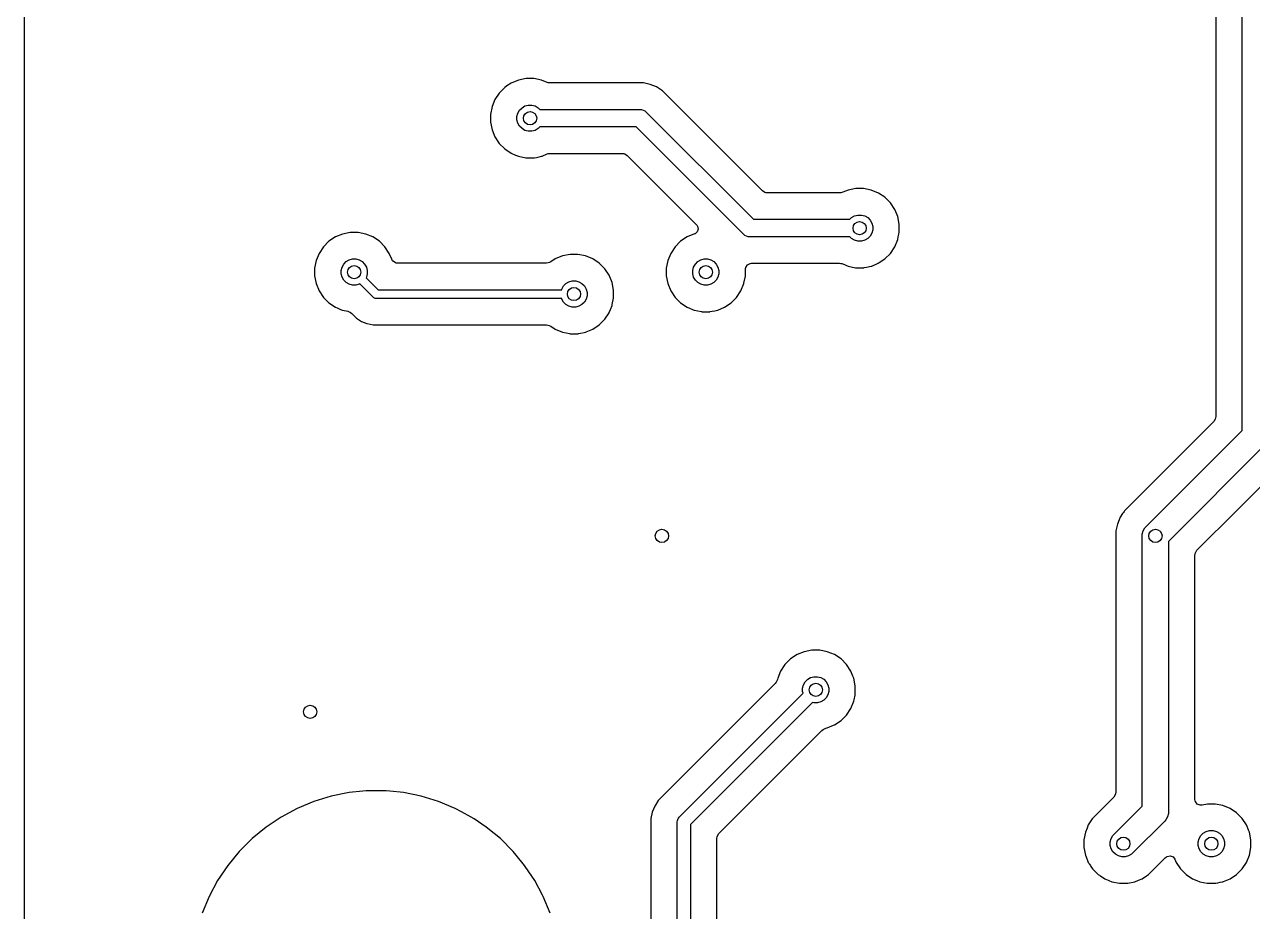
# Model space of a CAD drawing. Header units: inches. Extents: x 1.32 to 5.22, y -7.01 to -1.14.
# Drawn here: x 1.319 to 2.419, y -5.769 to -4.975 of the extents above; entities that cross this region are included whole.
import ezdxf

# ---------------------------------------------------------------- set-up
doc = ezdxf.new("R2010")
doc.units = ezdxf.units.IN
doc.header["$MEASUREMENT"] = 0
doc.layers.add('F.Cu', color=13, linetype='CONTINUOUS', true_color=0xc83434)

msp = doc.modelspace()

# ---------------------------------------------------------------- linework, layer by layer
at = {"layer": 'F.Cu', "linetype": 'CONTINUOUS'}
for p, q in [((1.3189, -5.0556), (1.3189, -4.5508)), ((2.4094, -5.3387), (2.4094, -4.8582)), ((2.3858, -4.8708), (2.3858, -5.3262)), ((1.7613, -5.025), (1.7549, -5.0276)), ((1.7682, -5.0236), (1.7613, -5.025)), ((1.7613, -5.025), (1.7613, -5.025)), ((1.7613, -5.025), (1.7613, -5.025)), ((1.7751, -5.0236), (1.7682, -5.0236)), ((1.7682, -5.0236), (1.7682, -5.0236)), ((1.7682, -5.0236), (1.7682, -5.0236)), ((1.782, -5.025), (1.7751, -5.0236)), ((1.7751, -5.0236), (1.7751, -5.0236)), ((1.7751, -5.0236), (1.7751, -5.0236)), ((1.7869, -5.027), (1.782, -5.025)), ((1.782, -5.025), (1.782, -5.025)), ((1.782, -5.025), (1.782, -5.025)), ((1.7441, -5.0365), (1.7402, -5.0423)), ((1.7491, -5.0315), (1.7441, -5.0365)), ((1.751, -5.0302), (1.7491, -5.0315)), ((1.7491, -5.0315), (1.7491, -5.0315)), ((1.7491, -5.0315), (1.7491, -5.0315)), ((1.7491, -5.0315), (1.7491, -5.0315)), ((1.7549, -5.0276), (1.751, -5.0302)), ((1.7549, -5.0276), (1.7549, -5.0276)), ((1.7549, -5.0276), (1.7549, -5.0276)), ((1.7878, -5.0273), (1.7869, -5.027)), ((1.7887, -5.0274), (1.7878, -5.0273)), ((1.7897, -5.0275), (1.7887, -5.0274)), ((1.8732, -5.0275), (1.7897, -5.0275)), ((1.8793, -5.0288), (1.8732, -5.0275)), ((1.8732, -5.0275), (1.8732, -5.0275)), ((1.8732, -5.0275), (1.8732, -5.0275)), ((1.885, -5.0311), (1.8793, -5.0288)), ((1.8793, -5.0288), (1.8793, -5.0288)), ((1.8902, -5.0346), (1.885, -5.0311)), ((1.885, -5.0311), (1.885, -5.0311)), ((1.885, -5.0311), (1.885, -5.0311)), ((1.885, -5.0311), (1.885, -5.0311)), ((1.885, -5.0311), (1.885, -5.0311)), ((1.9798, -5.1242), (1.8902, -5.0346)), ((1.8902, -5.0346), (1.8902, -5.0346)), ((1.8902, -5.0346), (1.8902, -5.0346)), ((1.7402, -5.0423), (1.7376, -5.0487)), ((1.7402, -5.0423), (1.7402, -5.0423)), ((1.7402, -5.0423), (1.7402, -5.0423)), ((1.7671, -5.0481), (1.7701, -5.0473)), ((1.7701, -5.0473), (1.7732, -5.0473)), ((1.7732, -5.0473), (1.7762, -5.0481)), ((1.3189, -5.1934), (1.3189, -5.0556)), ((1.7376, -5.0487), (1.7362, -5.0556)), ((1.7362, -5.0556), (1.7362, -5.0625)), ((1.7376, -5.0487), (1.7376, -5.0487)), ((1.7376, -5.0487), (1.7376, -5.0487)), ((1.7599, -5.0575), (1.7607, -5.0545)), ((1.7599, -5.0606), (1.7599, -5.0575)), ((1.7607, -5.0545), (1.7623, -5.0519)), ((1.7623, -5.0519), (1.7645, -5.0497)), ((1.7645, -5.0497), (1.7671, -5.0481)), ((1.7762, -5.0481), (1.7788, -5.0497)), ((1.7788, -5.0497), (1.7803, -5.0512)), ((1.7803, -5.0512), (1.8701, -5.0512)), ((1.8701, -5.0512), (1.8716, -5.0513)), ((1.8716, -5.0513), (1.8745, -5.0525)), ((1.8745, -5.0525), (1.8756, -5.0535)), ((1.8756, -5.0535), (1.9718, -5.1496)), ((1.7362, -5.0625), (1.7376, -5.0694)), ((1.7376, -5.0694), (1.7376, -5.0694)), ((1.7376, -5.0694), (1.7376, -5.0694)), ((1.7376, -5.0694), (1.7402, -5.0758)), ((1.7607, -5.0636), (1.7599, -5.0606)), ((1.7623, -5.0662), (1.7607, -5.0636)), ((1.7645, -5.0684), (1.7623, -5.0662)), ((1.7671, -5.07), (1.7645, -5.0684)), ((1.7701, -5.0708), (1.7671, -5.07)), ((1.7762, -5.07), (1.7732, -5.0708)), ((1.7788, -5.0684), (1.7762, -5.07)), ((1.7803, -5.0669), (1.7788, -5.0684)), ((1.8668, -5.0669), (1.7803, -5.0669)), ((1.9629, -5.163), (1.8668, -5.0669)), ((1.7402, -5.0758), (1.7402, -5.0758)), ((1.7402, -5.0758), (1.7402, -5.0758)), ((1.7402, -5.0758), (1.7441, -5.0817)), ((1.7732, -5.0708), (1.7701, -5.0708)), ((1.7441, -5.0817), (1.7441, -5.0817)), ((1.7441, -5.0817), (1.7441, -5.0817)), ((1.7441, -5.0817), (1.7491, -5.0866)), ((1.7491, -5.0866), (1.7491, -5.0866)), ((1.7491, -5.0866), (1.7491, -5.0866)), ((1.7491, -5.0866), (1.7549, -5.0905)), ((1.7549, -5.0905), (1.7549, -5.0905)), ((1.7549, -5.0905), (1.7585, -5.092)), ((1.7585, -5.092), (1.7613, -5.0931)), ((1.7824, -5.093), (1.7869, -5.0911)), ((1.7869, -5.0911), (1.7878, -5.0908)), ((1.7878, -5.0908), (1.7887, -5.0907)), ((1.7887, -5.0907), (1.7897, -5.0906)), ((1.7897, -5.0906), (1.8543, -5.0906)), ((1.8543, -5.0906), (1.8557, -5.0908)), ((1.8557, -5.0908), (1.8567, -5.0911)), ((1.8567, -5.0911), (1.8587, -5.0923)), ((1.7613, -5.0931), (1.7613, -5.0931)), ((1.7613, -5.0931), (1.7613, -5.0931)), ((1.7613, -5.0931), (1.7613, -5.0931)), ((1.7613, -5.0931), (1.7679, -5.0944)), ((1.7679, -5.0944), (1.768, -5.0945)), ((1.768, -5.0945), (1.7682, -5.0945)), ((1.7682, -5.0945), (1.7751, -5.0945)), ((1.7751, -5.0945), (1.7753, -5.0945)), ((1.7753, -5.0945), (1.7756, -5.0944)), ((1.7756, -5.0944), (1.7774, -5.0941)), ((1.7774, -5.0941), (1.7797, -5.0936)), ((1.7774, -5.0941), (1.7774, -5.0941)), ((1.7797, -5.0936), (1.782, -5.0931)), ((1.782, -5.0931), (1.782, -5.0931)), ((1.782, -5.0931), (1.782, -5.0931)), ((1.782, -5.0931), (1.782, -5.0931)), ((1.782, -5.0931), (1.782, -5.0931)), ((1.782, -5.0931), (1.7821, -5.0931)), ((1.7821, -5.0931), (1.7824, -5.093)), ((1.7824, -5.093), (1.7824, -5.093)), ((1.8587, -5.0923), (1.9205, -5.1541)), ((1.9819, -5.1255), (1.9798, -5.1242)), ((2.0566, -5.1234), (2.0517, -5.1254)), ((2.0634, -5.122), (2.0566, -5.1234)), ((2.0566, -5.1234), (2.0566, -5.1234)), ((2.0566, -5.1234), (2.0566, -5.1234)), ((2.0704, -5.122), (2.0634, -5.122)), ((2.0634, -5.122), (2.0634, -5.122)), ((2.0634, -5.122), (2.0634, -5.122)), ((2.0773, -5.1234), (2.0704, -5.122)), ((2.0704, -5.122), (2.0704, -5.122)), ((2.0704, -5.122), (2.0704, -5.122)), ((2.0837, -5.1261), (2.0773, -5.1234)), ((2.0773, -5.1234), (2.0773, -5.1234)), ((2.0773, -5.1234), (2.0773, -5.1234)), ((1.9829, -5.1258), (1.9819, -5.1255)), ((1.9843, -5.126), (1.9829, -5.1258)), ((2.0489, -5.126), (1.9843, -5.126)), ((2.0499, -5.1259), (2.0489, -5.126)), ((2.0508, -5.1257), (2.0499, -5.1259)), ((2.0517, -5.1254), (2.0508, -5.1257)), ((2.0895, -5.1299), (2.0837, -5.1261)), ((2.0837, -5.1261), (2.0837, -5.1261)), ((2.0837, -5.1261), (2.0837, -5.1261)), ((2.0837, -5.1261), (2.0837, -5.1261)), ((2.0837, -5.1261), (2.0837, -5.1261)), ((2.0945, -5.1349), (2.0895, -5.1299)), ((2.0895, -5.1299), (2.0895, -5.1299)), ((2.0895, -5.1299), (2.0895, -5.1299)), ((2.0983, -5.1407), (2.0945, -5.1349)), ((2.0945, -5.1349), (2.0945, -5.1349)), ((2.0945, -5.1349), (2.0945, -5.1349)), ((2.0597, -5.1481), (2.0624, -5.1466)), ((2.0624, -5.1466), (2.0654, -5.1458)), ((2.0654, -5.1458), (2.0685, -5.1458)), ((2.0685, -5.1458), (2.0714, -5.1466)), ((2.0714, -5.1466), (2.0741, -5.1481)), ((2.101, -5.1471), (2.0983, -5.1407)), ((2.0983, -5.1407), (2.0983, -5.1407)), ((1.9205, -5.1541), (1.9214, -5.1552)), ((1.9214, -5.1552), (1.9216, -5.1557)), ((1.9216, -5.1557), (1.9222, -5.1584)), ((1.9718, -5.1496), (2.0582, -5.1496)), ((2.0582, -5.1496), (2.0597, -5.1481)), ((2.0741, -5.1481), (2.0763, -5.1503)), ((2.0763, -5.1503), (2.0778, -5.153)), ((2.0778, -5.153), (2.0786, -5.1559)), ((2.0786, -5.1559), (2.0786, -5.159)), ((2.1024, -5.1539), (2.101, -5.1471)), ((2.101, -5.1471), (2.101, -5.1471)), ((2.1024, -5.154), (2.1024, -5.1539)), ((2.1024, -5.161), (2.1024, -5.154)), ((2.1024, -5.154), (2.1024, -5.154)), ((2.1024, -5.154), (2.1024, -5.154)), ((1.5974, -5.1654), (1.5916, -5.1693)), ((1.6038, -5.1628), (1.5974, -5.1654)), ((1.5974, -5.1654), (1.5974, -5.1654)), ((1.5974, -5.1654), (1.5974, -5.1654)), ((1.6107, -5.1614), (1.6038, -5.1628)), ((1.6038, -5.1628), (1.6038, -5.1628)), ((1.6038, -5.1628), (1.6038, -5.1628)), ((1.6177, -5.1614), (1.6107, -5.1614)), ((1.6107, -5.1614), (1.6107, -5.1614)), ((1.6107, -5.1614), (1.6107, -5.1614)), ((1.6245, -5.1628), (1.6177, -5.1614)), ((1.6177, -5.1614), (1.6177, -5.1614)), ((1.6177, -5.1614), (1.6177, -5.1614)), ((1.631, -5.1654), (1.6245, -5.1628)), ((1.6245, -5.1628), (1.6245, -5.1628)), ((1.6245, -5.1628), (1.6245, -5.1628)), ((1.6368, -5.1693), (1.631, -5.1654)), ((1.631, -5.1654), (1.631, -5.1654)), ((1.631, -5.1654), (1.631, -5.1654)), ((1.631, -5.1654), (1.631, -5.1654)), ((1.631, -5.1654), (1.631, -5.1654)), ((1.9123, -5.1654), (1.9065, -5.1693)), ((1.9189, -5.1627), (1.9123, -5.1654)), ((1.9123, -5.1654), (1.9123, -5.1654)), ((1.9123, -5.1654), (1.9123, -5.1654)), ((1.9193, -5.1625), (1.9189, -5.1627)), ((1.9189, -5.1627), (1.9189, -5.1627)), ((1.9195, -5.1625), (1.9193, -5.1625)), ((1.9212, -5.161), (1.9195, -5.1625)), ((1.9213, -5.1609), (1.9212, -5.161)), ((1.9222, -5.1584), (1.9213, -5.1609)), ((1.9213, -5.1609), (1.9213, -5.1609)), ((1.9641, -5.164), (1.9629, -5.163)), ((1.967, -5.1652), (1.9641, -5.164)), ((1.9685, -5.1654), (1.967, -5.1652)), ((2.0582, -5.1654), (1.9685, -5.1654)), ((2.0597, -5.1669), (2.0582, -5.1654)), ((2.0624, -5.1684), (2.0597, -5.1669)), ((2.0654, -5.1692), (2.0624, -5.1684)), ((2.0714, -5.1684), (2.0685, -5.1692)), ((2.0741, -5.1669), (2.0714, -5.1684)), ((2.0763, -5.1647), (2.0741, -5.1669)), ((2.0778, -5.162), (2.0763, -5.1647)), ((2.0786, -5.159), (2.0778, -5.162)), ((2.0983, -5.1743), (2.101, -5.1678)), ((2.101, -5.1678), (2.1015, -5.1654)), ((2.1015, -5.1654), (2.102, -5.1628)), ((2.102, -5.1628), (2.1024, -5.161)), ((1.5866, -5.1743), (1.5828, -5.1801)), ((1.5916, -5.1693), (1.5866, -5.1743)), ((1.5866, -5.1743), (1.5866, -5.1743)), ((1.5866, -5.1743), (1.5866, -5.1743)), ((1.5916, -5.1693), (1.5916, -5.1693)), ((1.6417, -5.1743), (1.6368, -5.1693)), ((1.6368, -5.1693), (1.6368, -5.1693)), ((1.6456, -5.1801), (1.6417, -5.1743)), ((1.6417, -5.1743), (1.6417, -5.1743)), ((1.6417, -5.1743), (1.6417, -5.1743)), ((1.9016, -5.1743), (1.8977, -5.1801)), ((1.9065, -5.1693), (1.9016, -5.1743)), ((1.9016, -5.1743), (1.9016, -5.1743)), ((1.9016, -5.1743), (1.9016, -5.1743)), ((1.9065, -5.1693), (1.9065, -5.1693)), ((2.0685, -5.1692), (2.0654, -5.1692)), ((2.0945, -5.1801), (2.0983, -5.1743)), ((1.5801, -5.1865), (1.5787, -5.1934)), ((1.5828, -5.1801), (1.5801, -5.1865)), ((1.5801, -5.1865), (1.5801, -5.1865)), ((1.5801, -5.1865), (1.5801, -5.1865)), ((1.5801, -5.1865), (1.5801, -5.1865)), ((1.5828, -5.1801), (1.5828, -5.1801)), ((1.5828, -5.1801), (1.5828, -5.1801)), ((1.6033, -5.1923), (1.6048, -5.1897)), ((1.6048, -5.1897), (1.607, -5.1875)), ((1.607, -5.1875), (1.6097, -5.1859)), ((1.6097, -5.1859), (1.6126, -5.1851)), ((1.6126, -5.1851), (1.6157, -5.1851)), ((1.6157, -5.1851), (1.6187, -5.1859)), ((1.6187, -5.1859), (1.6214, -5.1875)), ((1.6214, -5.1875), (1.6235, -5.1897)), ((1.6235, -5.1897), (1.6251, -5.1923)), ((1.6478, -5.1854), (1.6456, -5.1801)), ((1.6456, -5.1801), (1.6456, -5.1801)), ((1.6486, -5.1867), (1.6478, -5.1854)), ((1.6488, -5.187), (1.6486, -5.1867)), ((1.649, -5.1871), (1.6488, -5.187)), ((1.6513, -5.1886), (1.649, -5.1871)), ((1.6519, -5.1888), (1.6513, -5.1886)), ((1.6532, -5.189), (1.6519, -5.1888)), ((1.7863, -5.189), (1.6532, -5.189)), ((1.7878, -5.1887), (1.7863, -5.189)), ((1.789, -5.1883), (1.7878, -5.1887)), ((1.7903, -5.1877), (1.789, -5.1883)), ((1.7942, -5.1851), (1.7903, -5.1877)), ((1.8007, -5.1824), (1.7942, -5.1851)), ((1.8075, -5.1811), (1.8007, -5.1824)), ((1.8007, -5.1824), (1.8007, -5.1824)), ((1.8007, -5.1824), (1.8007, -5.1824)), ((1.8145, -5.1811), (1.8075, -5.1811)), ((1.8075, -5.1811), (1.8075, -5.1811)), ((1.8075, -5.1811), (1.8075, -5.1811)), ((1.8214, -5.1824), (1.8145, -5.1811)), ((1.8145, -5.1811), (1.8145, -5.1811)), ((1.8145, -5.1811), (1.8145, -5.1811)), ((1.8278, -5.1851), (1.8214, -5.1824)), ((1.8214, -5.1824), (1.8214, -5.1824)), ((1.8214, -5.1824), (1.8214, -5.1824)), ((1.8336, -5.189), (1.8278, -5.1851)), ((1.8278, -5.1851), (1.8278, -5.1851)), ((1.8278, -5.1851), (1.8278, -5.1851)), ((1.8278, -5.1851), (1.8278, -5.1851)), ((1.8278, -5.1851), (1.8278, -5.1851)), ((1.8386, -5.1939), (1.8336, -5.189)), ((1.8336, -5.189), (1.8336, -5.189)), ((1.8336, -5.189), (1.8336, -5.189)), ((1.895, -5.1865), (1.8937, -5.1934)), ((1.8977, -5.1801), (1.895, -5.1865)), ((1.895, -5.1865), (1.895, -5.1865)), ((1.895, -5.1865), (1.895, -5.1865)), ((1.895, -5.1865), (1.895, -5.1865)), ((1.8977, -5.1801), (1.8977, -5.1801)), ((1.8977, -5.1801), (1.8977, -5.1801)), ((1.9182, -5.1923), (1.9198, -5.1897)), ((1.9198, -5.1897), (1.9219, -5.1875)), ((1.9219, -5.1875), (1.9246, -5.1859)), ((1.9246, -5.1859), (1.9276, -5.1851)), ((1.9276, -5.1851), (1.9307, -5.1851)), ((1.9307, -5.1851), (1.9337, -5.1859)), ((1.9337, -5.1859), (1.9363, -5.1875)), ((1.9363, -5.1875), (1.9385, -5.1897)), ((1.9385, -5.1897), (1.94, -5.1923)), ((1.965, -5.1926), (1.9664, -5.1903)), ((1.9664, -5.1903), (1.9665, -5.1903)), ((1.9665, -5.1903), (1.9687, -5.1892)), ((1.9687, -5.1892), (1.969, -5.1891)), ((1.969, -5.1891), (1.97, -5.189)), ((1.97, -5.189), (2.0489, -5.189)), ((2.0489, -5.189), (2.0499, -5.1891)), ((2.0499, -5.1891), (2.0508, -5.1893)), ((2.0508, -5.1893), (2.0517, -5.1896)), ((2.0517, -5.1896), (2.0566, -5.1916)), ((2.0777, -5.1914), (2.0835, -5.189)), ((2.0835, -5.189), (2.0836, -5.189)), ((2.0836, -5.189), (2.0836, -5.1889)), ((2.0836, -5.1889), (2.0838, -5.1889)), ((2.0838, -5.1889), (2.0842, -5.1887)), ((2.0842, -5.1887), (2.0845, -5.1884)), ((2.0845, -5.1884), (2.0895, -5.185)), ((2.0895, -5.185), (2.0945, -5.1801)), ((1.3189, -5.8186), (1.3189, -5.1934)), ((1.5787, -5.1934), (1.5787, -5.2003)), ((1.5787, -5.2003), (1.5801, -5.2072)), ((1.6025, -5.1953), (1.6033, -5.1923)), ((1.6025, -5.1984), (1.6025, -5.1953)), ((1.6033, -5.2014), (1.6025, -5.1984)), ((1.6048, -5.204), (1.6033, -5.2014)), ((1.6251, -5.2014), (1.6248, -5.2019)), ((1.6248, -5.2019), (1.6355, -5.2126)), ((1.6251, -5.1923), (1.6259, -5.1953)), ((1.6259, -5.1984), (1.6251, -5.2014)), ((1.6259, -5.1953), (1.6259, -5.1984)), ((1.8424, -5.1997), (1.8386, -5.1939)), ((1.8386, -5.1939), (1.8386, -5.1939)), ((1.8386, -5.1939), (1.8386, -5.1939)), ((1.8451, -5.2062), (1.8424, -5.1997)), ((1.8424, -5.1997), (1.8424, -5.1997)), ((1.8937, -5.1934), (1.8937, -5.2003)), ((1.8937, -5.2003), (1.895, -5.2072)), ((1.9174, -5.1953), (1.9182, -5.1923)), ((1.9174, -5.1984), (1.9174, -5.1953)), ((1.9182, -5.2014), (1.9174, -5.1984)), ((1.9198, -5.204), (1.9182, -5.2014)), ((1.94, -5.2014), (1.9385, -5.204)), ((1.94, -5.1923), (1.9408, -5.1953)), ((1.9408, -5.1984), (1.94, -5.2014)), ((1.9408, -5.1953), (1.9408, -5.1984)), ((1.9633, -5.2069), (1.9646, -5.2004)), ((1.9646, -5.1946), (1.9648, -5.1932)), ((1.9646, -5.2003), (1.9646, -5.1946)), ((1.9646, -5.2004), (1.9646, -5.2003)), ((1.9648, -5.1932), (1.9649, -5.1929)), ((1.9649, -5.1929), (1.965, -5.1926)), ((2.0566, -5.1916), (2.0566, -5.1916)), ((2.0566, -5.1916), (2.0566, -5.1916)), ((2.0566, -5.1916), (2.0566, -5.1916)), ((2.0566, -5.1916), (2.0631, -5.1929)), ((2.0631, -5.1929), (2.0632, -5.1929)), ((2.0632, -5.1929), (2.0634, -5.1929)), ((2.0634, -5.1929), (2.0704, -5.1929)), ((2.0704, -5.1929), (2.0706, -5.1929)), ((2.0706, -5.1929), (2.0709, -5.1928)), ((2.0709, -5.1928), (2.0729, -5.1924)), ((2.0729, -5.1924), (2.0773, -5.1916)), ((2.0773, -5.1916), (2.0774, -5.1915)), ((2.0773, -5.1916), (2.0773, -5.1916)), ((2.0773, -5.1916), (2.0773, -5.1916)), ((2.0773, -5.1916), (2.0773, -5.1916)), ((2.0773, -5.1916), (2.0773, -5.1916)), ((2.0774, -5.1915), (2.0777, -5.1914)), ((2.0777, -5.1914), (2.0777, -5.1914)), ((1.5801, -5.2072), (1.5801, -5.2072)), ((1.5801, -5.2072), (1.5801, -5.2072)), ((1.5801, -5.2072), (1.5828, -5.2136)), ((1.607, -5.2062), (1.6048, -5.204)), ((1.6097, -5.2078), (1.607, -5.2062)), ((1.6126, -5.2086), (1.6097, -5.2078)), ((1.6157, -5.2086), (1.6126, -5.2086)), ((1.6187, -5.2078), (1.6157, -5.2086)), ((1.6192, -5.2075), (1.6187, -5.2078)), ((1.6311, -5.2193), (1.6192, -5.2075)), ((1.6355, -5.2126), (1.8, -5.2126)), ((1.8, -5.2126), (1.8001, -5.212)), ((1.8001, -5.212), (1.8017, -5.2093)), ((1.8017, -5.2093), (1.8038, -5.2072)), ((1.8038, -5.2072), (1.8065, -5.2056)), ((1.8065, -5.2056), (1.8095, -5.2048)), ((1.8095, -5.2048), (1.8126, -5.2048)), ((1.8126, -5.2048), (1.8155, -5.2056)), ((1.8155, -5.2056), (1.8182, -5.2072)), ((1.8182, -5.2072), (1.8204, -5.2093)), ((1.8204, -5.2093), (1.8219, -5.212)), ((1.8219, -5.212), (1.8227, -5.215)), ((1.8465, -5.213), (1.8451, -5.2062)), ((1.8451, -5.2062), (1.8451, -5.2062)), ((1.8465, -5.213), (1.8465, -5.213)), ((1.895, -5.2072), (1.895, -5.2072)), ((1.895, -5.2072), (1.895, -5.2072)), ((1.895, -5.2072), (1.8977, -5.2136)), ((1.9219, -5.2062), (1.9198, -5.204)), ((1.9246, -5.2078), (1.9219, -5.2062)), ((1.9276, -5.2086), (1.9246, -5.2078)), ((1.9307, -5.2086), (1.9276, -5.2086)), ((1.9337, -5.2078), (1.9307, -5.2086)), ((1.9363, -5.2062), (1.9337, -5.2078)), ((1.9385, -5.204), (1.9363, -5.2062)), ((1.9606, -5.2136), (1.9632, -5.2072)), ((1.9632, -5.2072), (1.9633, -5.2069)), ((1.5828, -5.2136), (1.5828, -5.2136)), ((1.5828, -5.2136), (1.5828, -5.2136)), ((1.5828, -5.2136), (1.5866, -5.2195)), ((1.5866, -5.2195), (1.5866, -5.2195)), ((1.5866, -5.2195), (1.5866, -5.2195)), ((1.5866, -5.2195), (1.5916, -5.2244)), ((1.6317, -5.2198), (1.6311, -5.2193)), ((1.6331, -5.2204), (1.6317, -5.2198)), ((1.6339, -5.2205), (1.6331, -5.2204)), ((1.8, -5.2205), (1.6339, -5.2205)), ((1.8001, -5.2211), (1.8, -5.2205)), ((1.8017, -5.2237), (1.8001, -5.2211)), ((1.8038, -5.2259), (1.8017, -5.2237)), ((1.8204, -5.2237), (1.8182, -5.2259)), ((1.8219, -5.2211), (1.8204, -5.2237)), ((1.8227, -5.2181), (1.8219, -5.2211)), ((1.8227, -5.215), (1.8227, -5.2181)), ((1.8453, -5.2259), (1.8465, -5.2201)), ((1.8465, -5.22), (1.8465, -5.213)), ((1.8465, -5.2201), (1.8465, -5.22)), ((1.8977, -5.2136), (1.8977, -5.2136)), ((1.8977, -5.2136), (1.8977, -5.2136)), ((1.8977, -5.2136), (1.9016, -5.2195)), ((1.9016, -5.2195), (1.9016, -5.2195)), ((1.9016, -5.2195), (1.9016, -5.2195)), ((1.9016, -5.2195), (1.9065, -5.2244)), ((1.9517, -5.2244), (1.9567, -5.2195)), ((1.9567, -5.2195), (1.9606, -5.2136)), ((1.5916, -5.2244), (1.5916, -5.2244)), ((1.5916, -5.2244), (1.5916, -5.2244)), ((1.5916, -5.2244), (1.5974, -5.2283)), ((1.5974, -5.2283), (1.5974, -5.2283)), ((1.5974, -5.2283), (1.5989, -5.2289)), ((1.5989, -5.2289), (1.6013, -5.2299)), ((1.6013, -5.2299), (1.6034, -5.2308)), ((1.6034, -5.2308), (1.6038, -5.2309)), ((1.6038, -5.2309), (1.6085, -5.2319)), ((1.6085, -5.2319), (1.6098, -5.2323)), ((1.6098, -5.2323), (1.6109, -5.2329)), ((1.6109, -5.2329), (1.6121, -5.2338)), ((1.6121, -5.2338), (1.6163, -5.238)), ((1.8065, -5.2274), (1.8038, -5.2259)), ((1.8095, -5.2282), (1.8065, -5.2274)), ((1.8126, -5.2282), (1.8095, -5.2282)), ((1.8155, -5.2274), (1.8126, -5.2282)), ((1.8182, -5.2259), (1.8155, -5.2274)), ((1.8386, -5.2391), (1.8424, -5.2333)), ((1.8424, -5.2333), (1.8426, -5.2329)), ((1.8426, -5.2329), (1.8437, -5.2303)), ((1.8437, -5.2303), (1.8451, -5.2269)), ((1.8451, -5.2269), (1.8453, -5.2259)), ((1.9065, -5.2244), (1.9065, -5.2244)), ((1.9065, -5.2244), (1.9065, -5.2244)), ((1.9065, -5.2244), (1.9123, -5.2283)), ((1.9123, -5.2283), (1.9123, -5.2283)), ((1.9123, -5.2283), (1.9145, -5.2292)), ((1.9145, -5.2292), (1.9172, -5.2303)), ((1.9172, -5.2303), (1.9172, -5.2303)), ((1.9172, -5.2303), (1.9178, -5.2305)), ((1.9178, -5.2305), (1.9188, -5.2309)), ((1.9188, -5.2309), (1.9188, -5.2309)), ((1.9188, -5.2309), (1.9188, -5.2309)), ((1.9188, -5.2309), (1.9253, -5.2322)), ((1.9253, -5.2322), (1.9254, -5.2323)), ((1.9254, -5.2323), (1.9256, -5.2323)), ((1.9256, -5.2323), (1.9326, -5.2323)), ((1.9326, -5.2323), (1.9328, -5.2323)), ((1.9328, -5.2323), (1.9331, -5.2322)), ((1.9331, -5.2322), (1.9349, -5.2318)), ((1.9349, -5.2318), (1.9372, -5.2314)), ((1.9349, -5.2318), (1.9349, -5.2318)), ((1.9372, -5.2314), (1.9395, -5.2309)), ((1.9395, -5.2309), (1.9395, -5.2309)), ((1.9395, -5.2309), (1.9395, -5.2309)), ((1.9395, -5.2309), (1.9395, -5.2309)), ((1.9395, -5.2309), (1.9395, -5.2309)), ((1.9395, -5.2309), (1.9396, -5.2309)), ((1.9396, -5.2309), (1.9399, -5.2308)), ((1.9399, -5.2308), (1.9459, -5.2283)), ((1.9399, -5.2308), (1.9399, -5.2308)), ((1.9459, -5.2283), (1.9517, -5.2244)), ((1.9459, -5.2283), (1.9459, -5.2283)), ((1.9459, -5.2283), (1.9459, -5.2283)), ((1.6163, -5.238), (1.6208, -5.241)), ((1.6208, -5.241), (1.6208, -5.241)), ((1.6208, -5.241), (1.6208, -5.241)), ((1.6208, -5.241), (1.6208, -5.241)), ((1.6208, -5.241), (1.6255, -5.2429)), ((1.6255, -5.2429), (1.6255, -5.2429)), ((1.6255, -5.2429), (1.6255, -5.2429)), ((1.6255, -5.2429), (1.6256, -5.243)), ((1.6256, -5.243), (1.6258, -5.243)), ((1.6258, -5.243), (1.6311, -5.2441)), ((1.6311, -5.2441), (1.6311, -5.2441)), ((1.6311, -5.2441), (1.6311, -5.2441)), ((1.6311, -5.2441), (1.6311, -5.2441)), ((1.6311, -5.2441), (1.7863, -5.2441)), ((1.7863, -5.2441), (1.7877, -5.2443)), ((1.7877, -5.2443), (1.7889, -5.2447)), ((1.7889, -5.2447), (1.7903, -5.2453)), ((1.7903, -5.2453), (1.7942, -5.248)), ((1.8278, -5.248), (1.8336, -5.2441)), ((1.8336, -5.2441), (1.8386, -5.2391)), ((1.7942, -5.248), (1.7942, -5.248)), ((1.7942, -5.248), (1.7942, -5.248)), ((1.7942, -5.248), (1.8007, -5.2506)), ((1.8007, -5.2506), (1.8007, -5.2506)), ((1.8007, -5.2506), (1.8007, -5.2506)), ((1.8007, -5.2506), (1.8072, -5.2519)), ((1.8072, -5.2519), (1.8073, -5.252)), ((1.8073, -5.252), (1.8075, -5.252)), ((1.8075, -5.252), (1.8145, -5.252)), ((1.8145, -5.252), (1.8147, -5.252)), ((1.8147, -5.252), (1.815, -5.2519)), ((1.815, -5.2519), (1.8168, -5.2515)), ((1.8168, -5.2515), (1.8202, -5.2509)), ((1.8168, -5.2515), (1.8168, -5.2515)), ((1.8202, -5.2509), (1.8214, -5.2506)), ((1.8214, -5.2506), (1.8214, -5.2506)), ((1.8214, -5.2506), (1.8214, -5.2506)), ((1.8214, -5.2506), (1.8214, -5.2506)), ((1.8214, -5.2506), (1.8214, -5.2506)), ((1.8214, -5.2506), (1.8215, -5.2506)), ((1.8215, -5.2506), (1.8218, -5.2504)), ((1.8218, -5.2504), (1.8278, -5.248)), ((1.8218, -5.2504), (1.8218, -5.2504)), ((1.8278, -5.248), (1.8278, -5.248)), ((1.8278, -5.248), (1.8278, -5.248)), ((2.3841, -5.3306), (2.3042, -5.4105)), ((2.3853, -5.3285), (2.3841, -5.3306)), ((2.3856, -5.3275), (2.3853, -5.3285)), ((2.3858, -5.3262), (2.3856, -5.3275)), ((2.3234, -5.4247), (2.4094, -5.3387)), ((2.4296, -5.3519), (2.3436, -5.438)), ((2.4051, -5.4099), (2.4488, -5.3662)), ((2.3042, -5.4105), (2.3037, -5.4112)), ((2.3042, -5.4105), (2.3042, -5.4105)), ((2.3689, -5.446), (2.4051, -5.4099)), ((2.2993, -5.4187), (2.2977, -5.4227)), ((2.3003, -5.4163), (2.2993, -5.4187)), ((2.2993, -5.4187), (2.2993, -5.4187)), ((2.2993, -5.4187), (2.2993, -5.4187)), ((2.3024, -5.4131), (2.3003, -5.4163)), ((2.3003, -5.4163), (2.3003, -5.4163)), ((2.3032, -5.412), (2.3024, -5.4131)), ((2.3037, -5.4112), (2.3032, -5.412)), ((2.3032, -5.412), (2.3032, -5.412)), ((2.3032, -5.412), (2.3032, -5.412)), ((2.2965, -5.4286), (2.2963, -5.4296)), ((2.2963, -5.4296), (2.2963, -5.6626)), ((2.2975, -5.4237), (2.2965, -5.4286)), ((2.2965, -5.4286), (2.2965, -5.4286)), ((2.2977, -5.4227), (2.2975, -5.4237)), ((2.2977, -5.4227), (2.2977, -5.4227)), ((2.2977, -5.4227), (2.2977, -5.4227)), ((2.2977, -5.4227), (2.2977, -5.4227)), ((2.3199, -5.4331), (2.32, -5.4315)), ((2.32, -5.4315), (2.3208, -5.4286)), ((2.3208, -5.4286), (2.3224, -5.4259)), ((2.3224, -5.4259), (2.3234, -5.4247)), ((2.3199, -5.5512), (2.3199, -5.4331)), ((2.3436, -5.438), (2.3436, -5.5512)), ((2.3672, -5.4505), (2.3674, -5.4491)), ((2.3672, -5.6689), (2.3672, -5.4505)), ((2.3674, -5.4491), (2.3675, -5.4488)), ((2.3675, -5.4488), (2.3677, -5.4481)), ((2.3677, -5.4481), (2.3689, -5.446)), ((2.0108, -5.5394), (2.005, -5.5433)), ((2.0172, -5.5368), (2.0108, -5.5394)), ((2.0108, -5.5394), (2.0108, -5.5394)), ((2.0108, -5.5394), (2.0108, -5.5394)), ((2.0241, -5.5354), (2.0172, -5.5368)), ((2.0172, -5.5368), (2.0172, -5.5368)), ((2.0172, -5.5368), (2.0172, -5.5368)), ((2.0311, -5.5354), (2.0241, -5.5354)), ((2.0241, -5.5354), (2.0241, -5.5354)), ((2.0241, -5.5354), (2.0241, -5.5354)), ((2.0379, -5.5368), (2.0311, -5.5354)), ((2.0311, -5.5354), (2.0311, -5.5354)), ((2.0311, -5.5354), (2.0311, -5.5354)), ((2.0444, -5.5394), (2.0379, -5.5368)), ((2.0379, -5.5368), (2.0379, -5.5368)), ((2.0379, -5.5368), (2.0379, -5.5368)), ((2.0502, -5.5433), (2.0444, -5.5394)), ((2.0444, -5.5394), (2.0444, -5.5394)), ((2.0444, -5.5394), (2.0444, -5.5394)), ((2.0444, -5.5394), (2.0444, -5.5394)), ((2.0444, -5.5394), (2.0444, -5.5394)), ((2, -5.5483), (1.9961, -5.5541)), ((2.005, -5.5433), (2, -5.5483)), ((2, -5.5483), (2, -5.5483)), ((2, -5.5483), (2, -5.5483)), ((2.005, -5.5433), (2.005, -5.5433)), ((2.005, -5.5433), (2.005, -5.5433)), ((2.0551, -5.5483), (2.0502, -5.5433)), ((2.0502, -5.5433), (2.0502, -5.5433)), ((2.0502, -5.5433), (2.0502, -5.5433)), ((2.059, -5.5541), (2.0551, -5.5483)), ((2.0551, -5.5483), (2.0551, -5.5483)), ((2.0551, -5.5483), (2.0551, -5.5483)), ((2.3199, -5.6752), (2.3199, -5.5512)), ((2.3436, -5.5512), (2.3436, -5.6801)), ((1.9922, -5.5642), (1.9913, -5.5653)), ((1.9928, -5.563), (1.9922, -5.5642)), ((1.9932, -5.5617), (1.9928, -5.563)), ((1.9935, -5.5605), (1.9932, -5.5617)), ((1.9961, -5.5541), (1.9935, -5.5605)), ((1.9935, -5.5605), (1.9935, -5.5605)), ((1.9935, -5.5605), (1.9935, -5.5605)), ((1.9935, -5.5605), (1.9935, -5.5605)), ((1.9961, -5.5541), (1.9961, -5.5541)), ((1.9961, -5.5541), (1.9961, -5.5541)), ((2.0166, -5.5663), (2.0182, -5.5637)), ((2.0182, -5.5637), (2.0204, -5.5615)), ((2.0204, -5.5615), (2.023, -5.56)), ((2.023, -5.56), (2.026, -5.5592)), ((2.026, -5.5592), (2.0291, -5.5592)), ((2.0291, -5.5592), (2.0321, -5.56)), ((2.0321, -5.56), (2.0347, -5.5615)), ((2.0347, -5.5615), (2.0369, -5.5637)), ((2.0369, -5.5637), (2.0385, -5.5663)), ((2.0609, -5.5588), (2.059, -5.5541)), ((2.059, -5.5541), (2.059, -5.5541)), ((2.0616, -5.5605), (2.0609, -5.5588)), ((2.063, -5.5673), (2.0616, -5.5605)), ((2.0616, -5.5605), (2.0616, -5.5605)), ((2.0616, -5.5605), (2.0616, -5.5605)), ((1.9913, -5.5653), (1.8865, -5.6701)), ((1.9053, -5.6848), (2.0162, -5.5738)), ((2.0158, -5.5693), (2.0166, -5.5663)), ((2.0158, -5.5724), (2.0158, -5.5693)), ((2.0162, -5.5738), (2.0158, -5.5724)), ((2.0385, -5.5754), (2.0369, -5.5781)), ((2.0385, -5.5663), (2.0393, -5.5693)), ((2.0393, -5.5724), (2.0385, -5.5754)), ((2.0393, -5.5693), (2.0393, -5.5724)), ((2.0619, -5.5799), (2.0628, -5.5756)), ((2.0628, -5.5756), (2.063, -5.5744)), ((2.0628, -5.5756), (2.0628, -5.5756)), ((2.063, -5.5674), (2.063, -5.5673)), ((2.063, -5.5744), (2.063, -5.5674)), ((2.0246, -5.5822), (1.9154, -5.6914)), ((2.026, -5.5826), (2.0246, -5.5822)), ((2.0291, -5.5826), (2.026, -5.5826)), ((2.0321, -5.5818), (2.0291, -5.5826)), ((2.0347, -5.5802), (2.0321, -5.5818)), ((2.0369, -5.5781), (2.0347, -5.5802)), ((2.059, -5.5877), (2.0616, -5.5812)), ((2.0616, -5.5812), (2.0619, -5.5799)), ((2.0616, -5.5812), (2.0616, -5.5812)), ((2.0616, -5.5812), (2.0616, -5.5812)), ((2.0502, -5.5984), (2.0551, -5.5935)), ((2.0551, -5.5935), (2.059, -5.5877)), ((1.9407, -5.6995), (2.0331, -5.6072)), ((2.0331, -5.6072), (2.0342, -5.6063)), ((2.0342, -5.6063), (2.0353, -5.6057)), ((2.0353, -5.6057), (2.0367, -5.6052)), ((2.0367, -5.6052), (2.0379, -5.605)), ((2.0379, -5.605), (2.0435, -5.6026)), ((2.0435, -5.6026), (2.0444, -5.6023)), ((2.0444, -5.6023), (2.0502, -5.5984)), ((2.0444, -5.6023), (2.0444, -5.6023)), ((2.0444, -5.6023), (2.0444, -5.6023)), ((1.6096, -5.663), (1.5936, -5.6662)), ((1.622, -5.6618), (1.6096, -5.663)), ((1.6096, -5.663), (1.6096, -5.663)), ((1.625, -5.6615), (1.622, -5.6618)), ((1.622, -5.6618), (1.622, -5.6618)), ((1.6257, -5.6614), (1.625, -5.6615)), ((1.642, -5.6614), (1.6257, -5.6614)), ((1.6257, -5.6614), (1.6257, -5.6614)), ((1.6429, -5.6615), (1.642, -5.6614)), ((1.642, -5.6614), (1.642, -5.6614)), ((1.646, -5.6618), (1.6429, -5.6615)), ((1.6582, -5.663), (1.646, -5.6618)), ((1.646, -5.6618), (1.646, -5.6618)), ((1.6741, -5.6662), (1.6582, -5.663)), ((1.6582, -5.663), (1.6582, -5.663)), ((2.2963, -5.6626), (2.2961, -5.664)), ((1.5781, -5.6709), (1.5631, -5.6771)), ((1.5936, -5.6662), (1.5781, -5.6709)), ((1.5936, -5.6662), (1.5936, -5.6662)), ((1.6896, -5.6709), (1.6741, -5.6662)), ((1.6741, -5.6662), (1.6741, -5.6662)), ((1.7046, -5.6771), (1.6896, -5.6709)), ((1.8842, -5.6735), (1.8833, -5.675)), ((1.8865, -5.6701), (1.8842, -5.6735)), ((1.8842, -5.6735), (1.8842, -5.6735)), ((1.8865, -5.6701), (1.8865, -5.6701)), ((2.2946, -5.6671), (2.2756, -5.6861)), ((2.2958, -5.665), (2.2946, -5.6671)), ((2.2961, -5.664), (2.2958, -5.665)), ((2.3675, -5.6705), (2.3672, -5.6689)), ((2.3676, -5.6709), (2.3675, -5.6705)), ((2.3692, -5.6732), (2.3676, -5.6709)), ((2.3718, -5.6742), (2.3692, -5.6732)), ((2.3723, -5.6742), (2.3718, -5.6742)), ((2.3737, -5.6741), (2.3723, -5.6742)), ((2.3784, -5.6732), (2.3737, -5.6741)), ((2.3854, -5.6732), (2.3784, -5.6732)), ((2.3784, -5.6732), (2.3784, -5.6732)), ((2.3784, -5.6732), (2.3784, -5.6732)), ((2.3922, -5.6746), (2.3854, -5.6732)), ((2.3854, -5.6732), (2.3854, -5.6732)), ((2.3854, -5.6732), (2.3854, -5.6732)), ((2.3987, -5.6772), (2.3922, -5.6746)), ((2.3922, -5.6746), (2.3922, -5.6746)), ((2.3922, -5.6746), (2.3922, -5.6746)), ((1.5487, -5.6848), (1.5352, -5.6938)), ((1.5631, -5.6771), (1.5487, -5.6848)), ((1.5487, -5.6848), (1.5487, -5.6848)), ((1.5487, -5.6848), (1.5487, -5.6848)), ((1.5631, -5.6771), (1.5631, -5.6771)), ((1.5631, -5.6771), (1.5631, -5.6771)), ((1.7046, -5.6771), (1.7046, -5.6771)), ((1.7046, -5.6771), (1.7046, -5.6771)), ((1.7046, -5.6771), (1.7046, -5.6771)), ((1.7103, -5.6801), (1.7046, -5.6771)), ((1.7046, -5.6771), (1.7046, -5.6771)), ((1.719, -5.6848), (1.7103, -5.6801)), ((1.7216, -5.6865), (1.719, -5.6848)), ((1.719, -5.6848), (1.719, -5.6848)), ((1.719, -5.6848), (1.719, -5.6848)), ((1.719, -5.6848), (1.719, -5.6848)), ((1.719, -5.6848), (1.719, -5.6848)), ((1.719, -5.6848), (1.719, -5.6848)), ((1.719, -5.6848), (1.719, -5.6848)), ((1.881, -5.6804), (1.8799, -5.6861)), ((1.8833, -5.675), (1.881, -5.6804)), ((1.881, -5.6804), (1.881, -5.6804)), ((1.881, -5.6804), (1.881, -5.6804)), ((1.9044, -5.6861), (1.9045, -5.6857)), ((1.9045, -5.6857), (1.9053, -5.6848)), ((2.2948, -5.7003), (2.3199, -5.6752)), ((2.3427, -5.6846), (2.3411, -5.6872)), ((2.3435, -5.6816), (2.3427, -5.6846)), ((2.3436, -5.6801), (2.3435, -5.6816)), ((2.4045, -5.6811), (2.3987, -5.6772)), ((2.3987, -5.6772), (2.3987, -5.6772)), ((2.3987, -5.6772), (2.3987, -5.6772)), ((2.3987, -5.6772), (2.3987, -5.6772)), ((2.3987, -5.6772), (2.3987, -5.6772)), ((2.4094, -5.6861), (2.4045, -5.6811)), ((2.4045, -5.6811), (2.4045, -5.6811)), ((2.4045, -5.6811), (2.4045, -5.6811)), ((1.5352, -5.6938), (1.5227, -5.7041)), ((1.5352, -5.6938), (1.5352, -5.6938)), ((1.5352, -5.6938), (1.5352, -5.6938)), ((1.7325, -5.6938), (1.7216, -5.6865)), ((1.7394, -5.6995), (1.7325, -5.6938)), ((1.7325, -5.6938), (1.7325, -5.6938)), ((1.7325, -5.6938), (1.7325, -5.6938)), ((1.7325, -5.6938), (1.7325, -5.6938)), ((1.7325, -5.6938), (1.7325, -5.6938)), ((1.8799, -5.6861), (1.8799, -6.0248)), ((1.9035, -5.689), (1.9037, -5.6878)), ((1.9035, -6.0236), (1.9035, -5.689)), ((1.9037, -5.6878), (1.9044, -5.6861)), ((1.9154, -5.6914), (1.9154, -6.0212)), ((2.2706, -5.6947), (2.2691, -5.6983)), ((2.2717, -5.6919), (2.2706, -5.6947)), ((2.2706, -5.6947), (2.2706, -5.6947)), ((2.2753, -5.6865), (2.2717, -5.6919)), ((2.2717, -5.6919), (2.2717, -5.6919)), ((2.2756, -5.6861), (2.2753, -5.6865)), ((2.2753, -5.6865), (2.2753, -5.6865)), ((2.2756, -5.6861), (2.2756, -5.6861)), ((2.3401, -5.6884), (2.3115, -5.717)), ((2.3411, -5.6872), (2.3401, -5.6884)), ((2.4133, -5.6919), (2.4094, -5.6861)), ((2.4094, -5.6861), (2.4094, -5.6861)), ((2.4094, -5.6861), (2.4094, -5.6861)), ((2.4094, -5.6861), (2.4094, -5.6861)), ((2.4136, -5.6925), (2.4133, -5.6919)), ((2.4133, -5.6919), (2.4133, -5.6919)), ((2.4153, -5.6967), (2.4136, -5.6925)), ((2.4157, -5.6978), (2.4153, -5.6967)), ((2.4153, -5.6967), (2.4153, -5.6967)), ((1.5227, -5.7041), (1.5112, -5.7156)), ((1.7451, -5.7041), (1.7394, -5.6995)), ((1.7565, -5.7156), (1.7451, -5.7041)), ((1.939, -5.7039), (1.9392, -5.7026)), ((1.939, -6.0089), (1.939, -5.7039)), ((1.9392, -5.7026), (1.9395, -5.7016)), ((1.9395, -5.7016), (1.9407, -5.6995)), ((2.2691, -5.6983), (2.2677, -5.7052)), ((2.2677, -5.7052), (2.2677, -5.7122)), ((2.2691, -5.6983), (2.2691, -5.6983)), ((2.2691, -5.6983), (2.2691, -5.6983)), ((2.2914, -5.7071), (2.2922, -5.7041)), ((2.2914, -5.7102), (2.2914, -5.7071)), ((2.2922, -5.7041), (2.2938, -5.7015)), ((2.2938, -5.7015), (2.2948, -5.7003)), ((2.3702, -5.7071), (2.371, -5.7041)), ((2.3702, -5.7102), (2.3702, -5.7071)), ((2.371, -5.7041), (2.3725, -5.7015)), ((2.3725, -5.7015), (2.3747, -5.6993)), ((2.3747, -5.6993), (2.3774, -5.6977)), ((2.3774, -5.6977), (2.3803, -5.697)), ((2.3803, -5.697), (2.3834, -5.697)), ((2.3834, -5.697), (2.3864, -5.6977)), ((2.3864, -5.6977), (2.3891, -5.6993)), ((2.3891, -5.6993), (2.3913, -5.7015)), ((2.3913, -5.7015), (2.3928, -5.7041)), ((2.3928, -5.7041), (2.3936, -5.7071)), ((2.3936, -5.7071), (2.3936, -5.7102)), ((2.416, -5.6983), (2.4157, -5.6978)), ((2.4173, -5.7051), (2.416, -5.6983)), ((2.416, -5.6983), (2.416, -5.6983)), ((2.4173, -5.7052), (2.4173, -5.7051)), ((2.4173, -5.7122), (2.4173, -5.7052)), ((1.5112, -5.7156), (1.5009, -5.7281)), ((1.7566, -5.7156), (1.7565, -5.7156)), ((1.7565, -5.7156), (1.7565, -5.7156)), ((1.7593, -5.719), (1.7566, -5.7156)), ((2.2677, -5.7122), (2.2691, -5.719)), ((2.2922, -5.7132), (2.2914, -5.7102)), ((2.2938, -5.7159), (2.2922, -5.7132)), ((2.296, -5.718), (2.2938, -5.7159)), ((2.2986, -5.7196), (2.296, -5.718)), ((2.3103, -5.718), (2.3077, -5.7196)), ((2.3115, -5.717), (2.3103, -5.718)), ((2.371, -5.7132), (2.3702, -5.7102)), ((2.3725, -5.7159), (2.371, -5.7132)), ((2.3747, -5.718), (2.3725, -5.7159)), ((2.3774, -5.7196), (2.3747, -5.718)), ((2.3891, -5.718), (2.3864, -5.7196)), ((2.3913, -5.7159), (2.3891, -5.718)), ((2.3928, -5.7132), (2.3913, -5.7159)), ((2.3936, -5.7102), (2.3928, -5.7132)), ((2.416, -5.719), (2.4173, -5.7122)), ((2.4173, -5.7122), (2.4173, -5.7122)), ((1.5009, -5.7281), (1.4918, -5.7417)), ((1.5009, -5.7281), (1.5009, -5.7281)), ((1.5009, -5.7281), (1.5009, -5.7281)), ((1.7668, -5.7281), (1.7593, -5.719)), ((1.7707, -5.734), (1.7668, -5.7281)), ((2.2691, -5.719), (2.2691, -5.719)), ((2.2691, -5.719), (2.2691, -5.7191)), ((2.2691, -5.7191), (2.2691, -5.7192)), ((2.2691, -5.7192), (2.2694, -5.7197)), ((2.2694, -5.7197), (2.2694, -5.7197)), ((2.2694, -5.7197), (2.2717, -5.7255)), ((2.2717, -5.7255), (2.2717, -5.7255)), ((2.2717, -5.7255), (2.2717, -5.7255)), ((2.2717, -5.7255), (2.2717, -5.7255)), ((2.2717, -5.7255), (2.2717, -5.7255)), ((2.2717, -5.7255), (2.2722, -5.7261)), ((2.2722, -5.7261), (2.2726, -5.7268)), ((2.2726, -5.7268), (2.2726, -5.7268)), ((2.2726, -5.7268), (2.2736, -5.7282)), ((2.2736, -5.7282), (2.2741, -5.729)), ((2.2741, -5.729), (2.2741, -5.729)), ((2.2741, -5.729), (2.2756, -5.7313)), ((2.3016, -5.7204), (2.2986, -5.7196)), ((2.3047, -5.7204), (2.3016, -5.7204)), ((2.3077, -5.7196), (2.3047, -5.7204)), ((2.3257, -5.7362), (2.3407, -5.7212)), ((2.3407, -5.7212), (2.3418, -5.7204)), ((2.3418, -5.7204), (2.3423, -5.7201)), ((2.3423, -5.7201), (2.345, -5.7196)), ((2.345, -5.7196), (2.3476, -5.7205)), ((2.3476, -5.7205), (2.3477, -5.7206)), ((2.3477, -5.7206), (2.3493, -5.7227)), ((2.3493, -5.7227), (2.3505, -5.7255)), ((2.3505, -5.7255), (2.3505, -5.7255)), ((2.3505, -5.7255), (2.3544, -5.7313)), ((2.3803, -5.7204), (2.3774, -5.7196)), ((2.3834, -5.7204), (2.3803, -5.7204)), ((2.3864, -5.7196), (2.3834, -5.7204)), ((2.4095, -5.7312), (2.4133, -5.7255)), ((2.4133, -5.7255), (2.416, -5.719)), ((2.416, -5.719), (2.416, -5.719)), ((2.416, -5.719), (2.416, -5.719)), ((1.7759, -5.7417), (1.7707, -5.734)), ((2.2756, -5.7313), (2.2805, -5.7362)), ((2.2805, -5.7362), (2.2805, -5.7362)), ((2.2805, -5.7362), (2.2805, -5.7362)), ((2.2805, -5.7362), (2.2826, -5.7375)), ((2.2826, -5.7375), (2.2864, -5.7401)), ((2.2864, -5.7401), (2.2896, -5.7414)), ((2.3167, -5.7414), (2.3199, -5.7401)), ((2.3199, -5.7401), (2.3237, -5.7375)), ((2.3237, -5.7375), (2.3257, -5.7362)), ((2.3544, -5.7313), (2.3544, -5.7313)), ((2.3544, -5.7313), (2.3544, -5.7313)), ((2.3544, -5.7313), (2.3593, -5.7362)), ((2.3593, -5.7362), (2.3593, -5.7362)), ((2.3593, -5.7362), (2.3593, -5.7362)), ((2.3593, -5.7362), (2.3593, -5.7362)), ((2.3593, -5.7362), (2.3651, -5.7401)), ((2.3651, -5.7401), (2.3651, -5.7401)), ((2.3651, -5.7401), (2.3689, -5.7417)), ((2.3927, -5.7426), (2.3987, -5.7401)), ((2.3987, -5.7401), (2.4045, -5.7362)), ((2.3987, -5.7401), (2.3987, -5.7401)), ((2.3987, -5.7401), (2.3987, -5.7401)), ((2.4045, -5.7362), (2.4094, -5.7313)), ((2.4094, -5.7313), (2.4095, -5.7312)), ((1.4918, -5.7417), (1.4842, -5.756)), ((1.4918, -5.7417), (1.4918, -5.7417)), ((1.4918, -5.7417), (1.4918, -5.7417)), ((1.7759, -5.7417), (1.7759, -5.7417)), ((1.7829, -5.7547), (1.7759, -5.7417)), ((1.7759, -5.7417), (1.7759, -5.7417)), ((2.2896, -5.7414), (2.2896, -5.7414)), ((2.2896, -5.7414), (2.2896, -5.7414)), ((2.2896, -5.7414), (2.2901, -5.7417)), ((2.2901, -5.7417), (2.2928, -5.7428)), ((2.2928, -5.7428), (2.2995, -5.7441)), ((2.2995, -5.7441), (2.2996, -5.7441)), ((2.2996, -5.7441), (2.2997, -5.7441)), ((2.2997, -5.7441), (2.3066, -5.7441)), ((2.3066, -5.7441), (2.3068, -5.7441)), ((2.3068, -5.7441), (2.3071, -5.744)), ((2.3071, -5.744), (2.3135, -5.7428)), ((2.3135, -5.7428), (2.3167, -5.7414)), ((2.3689, -5.7417), (2.3715, -5.7428)), ((2.3715, -5.7428), (2.3715, -5.7428)), ((2.3715, -5.7428), (2.3715, -5.7428)), ((2.3715, -5.7428), (2.3715, -5.7428)), ((2.3715, -5.7428), (2.3781, -5.7441)), ((2.3781, -5.7441), (2.3782, -5.7441)), ((2.3782, -5.7441), (2.3784, -5.7441)), ((2.3784, -5.7441), (2.3854, -5.7441)), ((2.3854, -5.7441), (2.3855, -5.7441)), ((2.3855, -5.7441), (2.3859, -5.744)), ((2.3859, -5.744), (2.3877, -5.7437)), ((2.3877, -5.7437), (2.3899, -5.7432)), ((2.3877, -5.7437), (2.3877, -5.7437)), ((2.3899, -5.7432), (2.3922, -5.7428)), ((2.3922, -5.7428), (2.3924, -5.7427)), ((2.3922, -5.7428), (2.3922, -5.7428)), ((2.3922, -5.7428), (2.3922, -5.7428)), ((2.3922, -5.7428), (2.3922, -5.7428)), ((2.3922, -5.7428), (2.3922, -5.7428)), ((2.3924, -5.7427), (2.3927, -5.7426)), ((2.3927, -5.7426), (2.3927, -5.7426)), ((1.4842, -5.756), (1.478, -5.771)), ((1.4842, -5.756), (1.4842, -5.756)), ((1.4842, -5.756), (1.4842, -5.756)), ((1.7835, -5.756), (1.7829, -5.7547)), ((1.7829, -5.7547), (1.7829, -5.7547)), ((1.7829, -5.7547), (1.7829, -5.7547)), ((1.7829, -5.7547), (1.7829, -5.7547)), ((1.7898, -5.771), (1.7835, -5.756))]:
    msp.add_line(p, q, dxfattribs=at)
at = {"layer": 'F.Cu'}
for centre in [(1.7717, -5.0591), (2.0669, -5.1575), (1.6142, -5.1969), (1.9291, -5.1969), (1.811, -5.2165), (1.8898, -5.4331), (2.3318, -5.4331), (2.0276, -5.5709), (1.5748, -5.5906), (2.3031, -5.7087), (2.3819, -5.7087)]:
    msp.add_circle(centre, 0.00591, dxfattribs=at)

doc.saveas('drawing.dxf')
